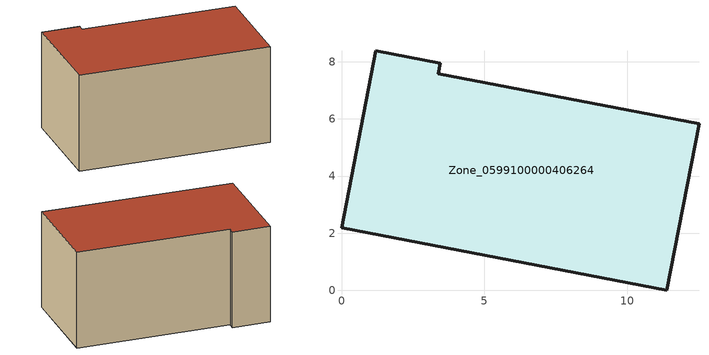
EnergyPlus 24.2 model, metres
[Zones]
Zone_0599100000406264
 floor ground (C_G): 11.4,0 0,2.19 1.19,8.39 3.45,7.96 3.38,7.59 12.52,5.83 z0
 wall outside (C_F): 3.45,7.96 1.19,8.39 0,2.19 11.4,0 12.52,5.83 3.38,7.59 3.45,7.96 z0:6
 roof outside (C_R): 12.52,5.83 3.38,7.59 3.45,7.96 1.19,8.39 0,2.19 11.4,0 z6
[BUILDING]
Pand.0599100000406264: North Axis=0; Terrain=City; Loads Convergence Tolerance Value=0.04; Temperature Convergence Tolerance Value=0.4; Solar Distribution=FullExterior; Maximum Number of Warmup Days=25; Minimum Number of Warmup Days=1
[Site:Location]
Rotterdam.The.Hague.AP_ZH_NLD Design_Conditions: Latitude=51.96; Longitude=4.45; Time Zone=1; Elevation=-4.5
[SITE:GROUNDTEMPERATURE:BUILDINGSURFACE]
18, 18, 18, 18, 18, 18, 18, 18, 18, 18, 18, 18
[MATERIAL] Thermal Absorptance=0.9; Solar Absorptance=0.7; Visible Absorptance=0.7
Name | Roughness | Thickness | Conductivity | Density | Specific Heat
G.TC.1992-2005 | MediumSmooth | 0.15 | 0.06 | 540 | 1210
F.TC.1992-2005 | Rough | 0.3 | 0.12 | 1920 | 840
R.TC.1992-2005 | MediumRough | 0.2 | 0.08 | 1500 | 1000
[CONSTRUCTION]
C_G: G.TC.1992-2005
C_F: F.TC.1992-2005
C_R: R.TC.1992-2005
[ZONE]
Zone_0599100000406264: Type=1; Multiplier=1; Ceiling Height=Autocalculate; Volume=Autocalculate; Floor Area=autocalculate; Part of Total Floor Area=Yes
[ZONEINFILTRATION:DESIGNFLOWRATE]
Infil_Zone_0599100000406264: Zone or ZoneList or Space or SpaceList=Zone_0599100000406264; Schedule=AlwaysOn; Design Flow Rate Calculation Method=Flow/Area; Flow Rate per Floor Area=0.0015; Constant Term Coefficient=1; Temperature Term Coefficient=0; Velocity Term Coefficient=0; Velocity Squared Term Coefficient=0
[HVACTEMPLATE:ZONE:IDEALLOADSAIRSYSTEM]
Zone_0599100000406264: Maximum Heating Supply Air Temperature=50; Minimum Cooling Supply Air Temperature=13; Maximum Heating Supply Air Humidity Ratio=0.0156; Minimum Cooling Supply Air Humidity Ratio=0.0077; Heating Limit=NoLimit; Cooling Limit=NoLimit; Dehumidification Control Type=ConstantSensibleHeatRatio; Cooling Sensible Heat Ratio=0.7; Dehumidification Setpoint=60; Humidification Control Type=None; Humidification Setpoint=30; Outdoor Air Method=None; Outdoor Air Flow Rate per Person=0.00944; Outdoor Air Flow Rate per Zone Floor Area=0; Outdoor Air Flow Rate per Zone=0; Demand Controlled Ventilation Type=None; Outdoor Air Economizer Type=NoEconomizer; Heat Recovery Type=None; Sensible Heat Recovery Effectiveness=0.7; Latent Heat Recovery Effectiveness=0.65
[ZONECONTROL:THERMOSTAT]
ThermostatControl_Zone_0599100000406264: Zone or ZoneList=Zone_0599100000406264; Control Type Schedule=DualSetpointControlType; Control 1=Thermostat_Zone_0599100000406264; Temperature Difference Between Cutout And Setpoint=0
[THERMOSTATSETPOINT:DUALSETPOINT]
Thermostat_Zone_0599100000406264: Heating Setpoint Temperature Schedule=HeatingSetpoint_Zone_0599100000406264; Cooling Setpoint Temperature Schedule=CoolingSetpoint_Zone_0599100000406264
[SCHEDULE:COMPACT]
HeatingSetpoint_Zone_0599100000406264: Through: 12/31, For: AllDays, Until: 24:00, 21
CoolingSetpoint_Zone_0599100000406264: Through: 12/31, For: AllDays, Until: 24:00, 24
DualSetpointControlType: Through: 12/31, For: AllDays, Until: 24:00, 4
AlwaysOn: Through: 12/31, For: AllDays, Until: 24:00, 1
